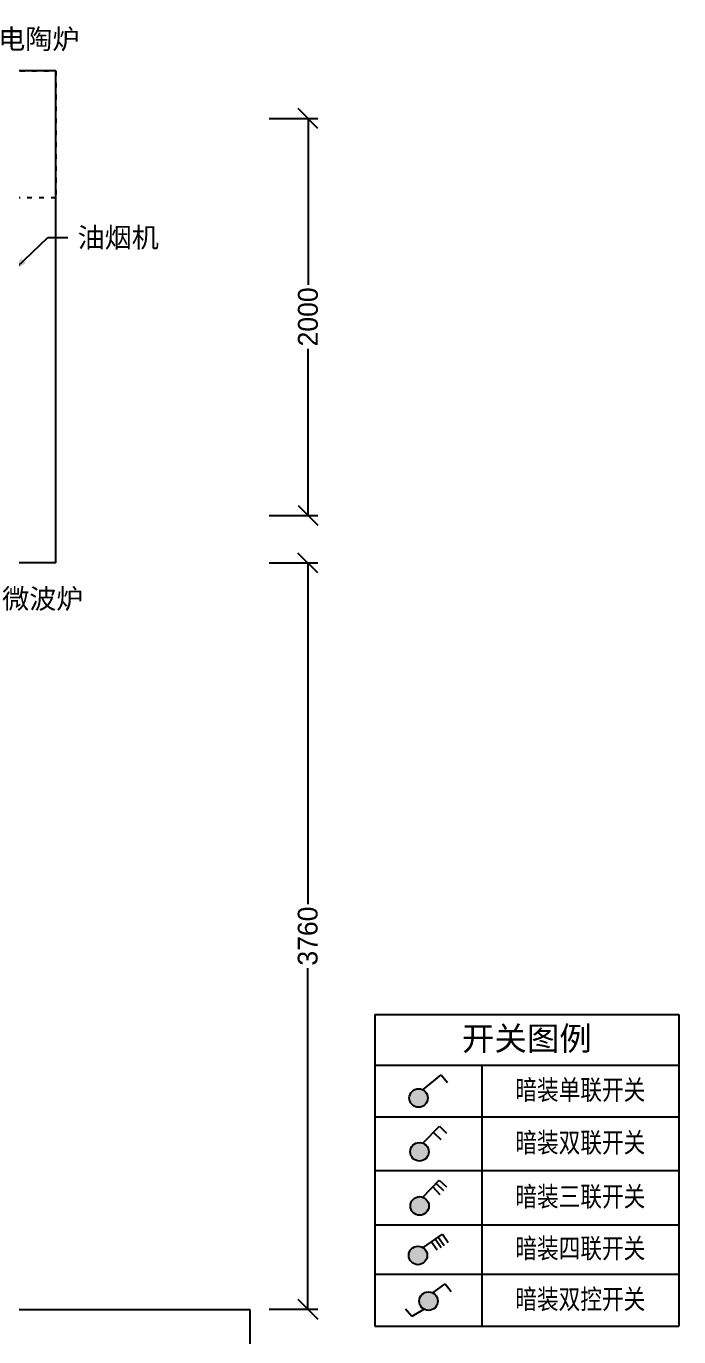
# Model space of a CAD drawing. Header units: millimetres. Extents: x -19825 to 39593, y -31971 to 32026.
# Drawn here: x 14741 to 18030, y 8431 to 15035 of the extents above; entities that cross this region are included whole.
import ezdxf

# ---------------------------------------------------------------- set-up
doc = ezdxf.new("R2010")
doc.units = ezdxf.units.MM
doc.linetypes.add('ACAD_ISO03W100', pattern=[30, 12, -18])
for name, color, linetype in [('column', 1, 'ACAD_ISO03W100'), ('dim', 7, 'Continuous'), ('lighting', 6, 'Continuous'), ('strong current', 1, 'Continuous'), ('wall', 7, 'Continuous')]:
    doc.layers.add(name, color=color, linetype=linetype)
doc.styles.get("Standard").update_dxf_attribs({"font": 'Heiti SC.ttf'})
doc.dimstyles.new('副本 ISO-25', dxfattribs={"dimscale": 40, "dimtxt": 2.5, "dimasz": 2.5, "dimexe": 1.25, "dimexo": 0.625, "dimgap": 0.63, "dimtad": 0, "dimdec": 0, "dimtxsty": 'Standard', "dimblk": 'OBLIQUE', "dimblk1": 'OBLIQUE', "dimblk2": 'OBLIQUE', "dimcen": 2.5, "dimadec": 0, "dimazin": 0, "dimtfac": 1, "dimtdec": 0, "dimtmove": 0, "dimatfit": 3, "dimfxl": 1, "dimarcsym": 0})

# ---------------------------------------------------------------- blocks, each defined once
blk = doc.blocks.new('_Oblique')
at = {"color": 0, "linetype": 'ByBlock', "lineweight": -2}
blk.add_line((-0.5, -0.5), (0.5, 0.5), dxfattribs=at)
blk = doc.blocks.new('*D1')
at = {"layer": 'dim', "color": 0, "lineweight": -2, "transparency": 16777216}
for p, q in [((15965, 12330), (16210, 12330)), ((16160, 12330), (16160, 10611.5)), ((16160, 8570), (16160, 10288.5)), ((15965, 8570), (16210, 8570))]:
    blk.add_line(p, q, dxfattribs=at)
at = {"layer": 'dim', "color": 0, "lineweight": -2, "transparency": 16777216, "xscale": 100, "yscale": 100, "zscale": 100}
for p, rotation in [((16160, 12330), 90), ((16160, 8570), 270)]:
    blk.add_blockref('_Oblique', p, dxfattribs=dict(at, rotation=rotation))
at = {"layer": 'dim', "color": 0, "transparency": 16777216, "insert": (16160, 10450), "char_height": 100, "attachment_point": 5, "rotation": 90}
blk.add_mtext('3760', dxfattribs=at)
blk = doc.blocks.new('*D2')
at = {"layer": 'dim', "color": 0, "lineweight": -2, "transparency": 16777216}
for p, q in [((15965, 14570), (16211.2, 14570)), ((16161.2, 14570), (16161.2, 13731.5)), ((16161.2, 12570), (16161.2, 13408.5)), ((15965, 12570), (16211.2, 12570))]:
    blk.add_line(p, q, dxfattribs=at)
at = {"layer": 'dim', "color": 0, "lineweight": -2, "transparency": 16777216, "xscale": 100, "yscale": 100, "zscale": 100}
for p, rotation in [((16161.2, 14570), 90), ((16161.2, 12570), 270)]:
    blk.add_blockref('_Oblique', p, dxfattribs=dict(at, rotation=rotation))
at = {"layer": 'dim', "color": 0, "transparency": 16777216, "insert": (16161.2, 13570), "char_height": 100, "attachment_point": 5, "rotation": 90}
blk.add_mtext('2000', dxfattribs=at)
blk = doc.blocks.new('1 gang switch')
at = {"layer": 'lighting'}
blk.add_hatch(color=2, dxfattribs=at).paths.add_polyline_path([(-41.3, 21.7, 1), (41.3, -21.7, 1)])
at = {"layer": 'lighting', "color": 2}
for p, q in [((21.2, 41), (114.4, 117)), ((114.4, 117), (145.6, 78.7))]:
    blk.add_line(p, q, dxfattribs=at)
blk.add_circle((0, 0), 46.7, dxfattribs=at)
blk = doc.blocks.new('2 gang switch')
at = {"layer": 'lighting'}
blk.add_hatch(color=2, dxfattribs=at).paths.add_polyline_path([(-43.4, 17.2, 1), (43.4, -17.2, 1)])
at = {"layer": 'lighting', "color": 2}
for p, q in [((16.7, 43), (101.3, 128.4)), ((71.4, 96.7), (107.1, 62.2)), ((101.3, 128.4), (136.5, 93.6))]:
    blk.add_line(p, q, dxfattribs=at)
blk.add_circle((0, 0), 46.7, dxfattribs=at)
blk = doc.blocks.new('3 gang switch')
at = {"layer": 'lighting'}
blk.add_hatch(color=2, dxfattribs=at).paths.add_polyline_path([(-43.7, 16.5, 1), (43.7, -16.5, 1)])
at = {"layer": 'lighting', "color": 2}
for p, q in [((16, 43.3), (99.2, 130.1)), ((66.4, 95.7), (102, 57.7)), ((83.1, 112.2), (119.4, 78.3)), ((99.2, 130.1), (134.9, 95.8))]:
    blk.add_line(p, q, dxfattribs=at)
blk.add_circle((0, 0), 46.7, dxfattribs=at)
blk = doc.blocks.new('4 gang switch')
at = {"layer": 'lighting'}
blk.add_hatch(color=2, dxfattribs=at).paths.add_polyline_path([(-39.3, 25.2, 1), (39.3, -25.2, 1)])
at = {"layer": 'lighting', "color": 2}
for p, q in [((24.6, 39), (124, 106.7)), ((68, 69.1), (96.5, 28.4)), ((88.5, 81.2), (117, 40.6)), ((104.3, 90.6), (132.8, 49.9)), ((124, 106.7), (151.8, 65.8))]:
    blk.add_line(p, q, dxfattribs=at)
blk.add_circle((0, 0), 46.7, dxfattribs=at)
blk = doc.blocks.new('2 way switch')
at = {"layer": 'lighting'}
blk.add_hatch(color=2, dxfattribs=at).paths.add_polyline_path([(-41.3, 21.7, 1), (41.3, -21.7, 1)])
at = {"layer": 'lighting', "color": 2}
for p, q in [((21.2, 41), (83.6, 87.6)), ((83.6, 87.6), (114.8, 49.2)), ((-84.9, -78.2), (-116.2, -39.9)), ((-21.2, -41), (-84.9, -78.2))]:
    blk.add_line(p, q, dxfattribs=at)
blk.add_circle((0, 0), 46.7, dxfattribs=at)
blk = doc.blocks.new('*T339')
at = {"layer": 'lighting', "color": 0, "linetype": 'ByBlock', "lineweight": -2, "ltscale": 8, "transparency": 16777216}
for p, q in [((0, 0), (1531.4, 0)), ((0, 0), (0, -1571)), ((1531.4, 0), (1531.4, -1571)), ((0, -256.1), (1531.4, -256.1)), ((539, -256.1), (539, -1571)), ((0, -515.8), (1531.4, -515.8)), ((0, -786.9), (1531.4, -786.9)), ((0, -1059.7), (1531.4, -1059.7)), ((0, -1309.1), (1531.4, -1309.1)), ((0, -1571), (1531.4, -1571))]:
    blk.add_line(p, q, dxfattribs=at)
at = {"layer": 'lighting', "color": 0, "ltscale": 8, "transparency": 16777216}
for name, p in [('1 gang switch', (220, -421.1)), ('2 gang switch', (224.6, -692.2)), ('3 gang switch', (225.4, -965)), ('4 gang switch', (216.9, -1214.4)), ('2 way switch', (270.2, -1444.7))]:
    blk.add_blockref(name, p, dxfattribs=at)
at = {"layer": 'lighting', "color": 0, "ltscale": 8, "transparency": 16777216, "attachment_point": 5}
for s, insert, char_height, width in [('{\\C7;开关图例}', (765.7, -128), 120, 1471.389), ('{\\fSimSun|b0|i0|c134|p0;\\W0.8;\\C7;暗装单联开关}', (1035.2, -385.9), 100, 932.407), ('{\\fSimSun|b0|i0|c134|p0;\\W0.8;\\C7;暗装双联开关}', (1035.2, -651.3), 100, 932.407), ('{\\fSimSun|b0|i0|c134|p0;\\W0.8;\\C7;暗装三联开关}', (1035.2, -923.3), 100, 932.407), ('{\\fSimSun|b0|i0|c134|p0;\\W0.8;\\C7;暗装四联开关}', (1035.2, -1184.4), 100, 932.407), ('{\\fSimSun|b0|i0|c134|p0;\\W0.8;\\C7;暗装双控开关}', (1035.2, -1440.1), 100, 932.407)]:
    blk.add_mtext(s, dxfattribs=dict(at, insert=insert, char_height=char_height, width=width))

msp = doc.modelspace()

# ---------------------------------------------------------------- linework, layer by layer
at = {"layer": 'column', "ltscale": 2}
msp.add_lwpolyline([(14890, 14810), (14890, 14170), (14650, 14170), (14650, 14810)], close=True, dxfattribs=at)
at = {"layer": 'wall'}
for p, q in [((14890, 14810), (13560, 14810)), ((14890, 12330), (14890, 14810)), ((14890, 12330), (12790, 12330)), ((15870, 8567.5), (12790, 8567.5)), ((15870, 3330), (15870, 8567.5))]:
    msp.add_line(p, q, dxfattribs=at)

# ---------------------------------------------------------------- block references
msp.add_blockref('*T339', (16498.3, 10055.3))

# ---------------------------------------------------------------- texts
at = {"layer": 'strong current', "ltscale": 8, "char_height": 100, "attachment_point": 1}
for s, insert in [('电陶炉', (14600, 15020)), ('\\pxql;油烟机', (15000, 14020)), ('微波炉', (14620, 12200))]:
    msp.add_mtext(s, dxfattribs=dict(at, insert=insert))

# ---------------------------------------------------------------- dimensions: what is measured, and where the dimension line sits
at = {"layer": 'dim'}
for base, p1, p2, picture, middle in [((16161.2, 14570), (15940, 12570), (15940, 14570), '*D2', (16161.2, 13570)), ((16160, 12330), (15940, 8570), (15940, 12330), '*D1', (16160, 10450))]:
    dim = msp.add_linear_dim(base=base, p1=p1, p2=p2, angle=90, dimstyle='副本 ISO-25', override={"dimtmove": 2}, dxfattribs=at)
    dim.commit()
    dim.dimension.update_dxf_attribs({"geometry": picture, "text_midpoint": middle, "dimtype": 160})

# ---------------------------------------------------------------- leaders
at = {"layer": 'strong current', "ltscale": 8, "annotation_type": 0, "has_hookline": 1, "hookline_direction": 0}
for points, text_width in [([(14355.6, 14588.5), (14465.2, 14960), (14565.2, 14960)], 354.4), ([(14655.2, 13784.4), (14850, 13970), (14950, 13970)], 361.8), ([(14169, 12530), (14480, 12140), (14580, 12140)], 361.8)]:
    msp.add_leader(points, dimstyle='副本 ISO-25', override={"dimgap": 0.63, "dimtad": 0}, dxfattribs=dict(at, text_width=text_width))

doc.saveas('drawing.dxf')
